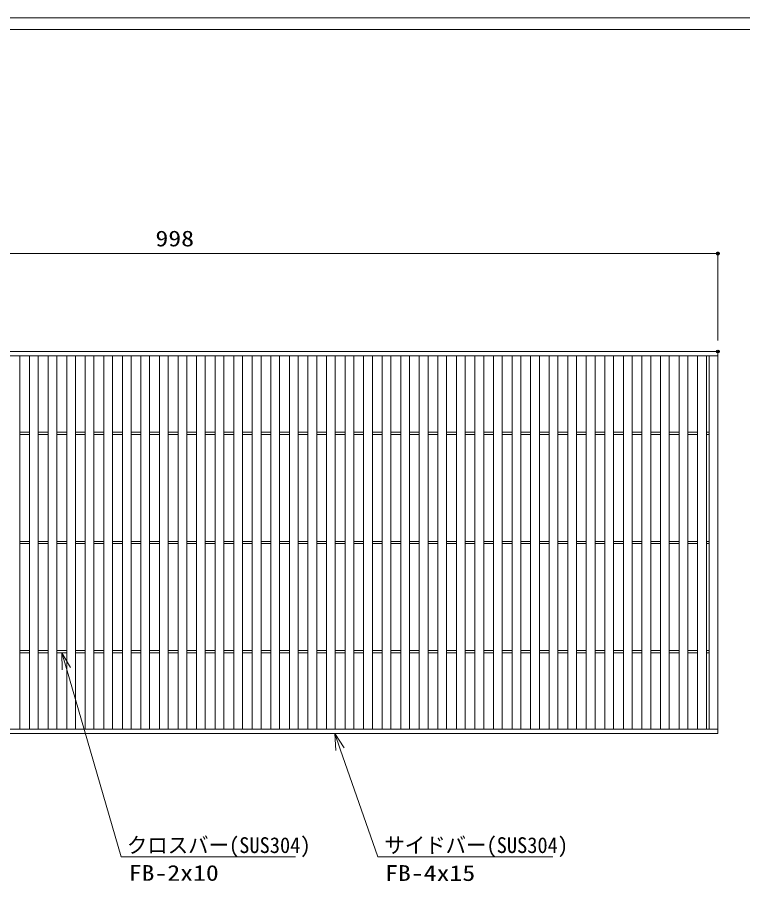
# Model space of a CAD drawing. Units: millimetres on the paper. Extents: x -216 to 216, y -153 to 153.
# Drawn here: x -65.1 to 67.6, y -9.4 to 152.6 of the extents above; entities that cross this region are included whole.
import ezdxf
from ezdxf.enums import TextEntityAlignment as Align

# ---------------------------------------------------------------- set-up
doc = ezdxf.new("R2010")
doc.units = ezdxf.units.MM
doc.header["$PDMODE"] = 32
doc.header["$PDSIZE"] = 0.5
for name, color, linetype, lineweight in [('0-0_A1FRAME', 1, 'Continuous', 9), ('0-2_寸法', 4, 'Continuous', 9), ('0-3_0', 7, 'Continuous', 9), ('0-5_蓋', 3, 'Continuous', 9)]:
    doc.layers.add(name, color=color, linetype=linetype, lineweight=lineweight)
doc.layers.add('0-4_Defpoints', color=7, linetype='Continuous')
doc.styles.add('ＭＳ ゴシック', font='')
doc.styles.get('ＭＳ ゴシック').set_extended_font_data('MS Gothic')

# ---------------------------------------------------------------- blocks, each defined once
blk = doc.blocks.new('_Dot')
at = {"layer": '0-3_0'}
for p, q in [((-0.5, 0), (-1, 0)), ((0.489, 0.1), (-0.489, 0.1)), ((0.399, 0.3), (-0.399, 0.3)), ((0.458, -0.199), (-0.458, -0.199)), ((0.3, -0.399), (-0.3, -0.399))]:
    blk.add_line(p, q, dxfattribs=at)
for points in [[(0.5, 0), (0.496, 0.063), (0.484, 0.124), (0.465, 0.184), (0.438, 0.241), (0.405, 0.294), (0.364, 0.342), (0.319, 0.385), (0.268, 0.422), (0.213, 0.452), (0.155, 0.476), (0.094, 0.491), (0.031, 0.499), (-0.031, 0.499), (-0.094, 0.491), (-0.155, 0.476), (-0.213, 0.452), (-0.268, 0.422), (-0.319, 0.385), (-0.364, 0.342), (-0.405, 0.294), (-0.438, 0.241), (-0.465, 0.184), (-0.484, 0.124), (-0.496, 0.063), (-0.5, 0), (0, 0)], [(-0.5, 0), (-0.496, -0.063), (-0.484, -0.124), (-0.465, -0.184), (-0.438, -0.241), (-0.405, -0.294), (-0.364, -0.342), (-0.319, -0.385), (-0.268, -0.422), (-0.213, -0.452), (-0.155, -0.476), (-0.094, -0.491), (-0.031, -0.499), (0.031, -0.499), (0.094, -0.491), (0.155, -0.476), (0.213, -0.452), (0.268, -0.422), (0.319, -0.385), (0.364, -0.342), (0.405, -0.294), (0.438, -0.241), (0.465, -0.184), (0.484, -0.124), (0.496, -0.063), (0.5, 0), (0, 0)]]:
    blk.add_lwpolyline(points, close=True, dxfattribs=at)
blk = doc.blocks.new('MLeader4')
at = {"layer": '0-2_寸法'}
for p, q in [((-57.046, 36.32), (-56.206, 33.44)), ((-45.79, -1.054), (-14.244, -1.054))]:
    blk.add_line(p, q, dxfattribs=at)
for points in [[(-56.978, 33.215), (-57.046, 36.32), (-55.435, 33.665)], [(-56.206, 33.44), (-46.15, -1.054), (-45.79, -1.054)]]:
    blk.add_lwpolyline(points, dxfattribs=at)
at = {"layer": '0-2_寸法', "style": 'ＭＳ ゴシック'}
for s, width, p in [('クロスバー(SUS304)', 0.95, (-45.124, -1.209)), ('FB-2x10', 1.2, (-44.79, -6.3))]:
    blk.add_text(s, height=2.889, dxfattribs=dict(at, width=width)).set_placement(p, align=Align.BOTTOM_LEFT)
blk = doc.blocks.new('MLeader5')
at = {"layer": '0-2_寸法'}
for p, q in [((-7.038, 21.52), (-6.05, 18.687)), ((1.19, -1.054), (32.928, -1.054))]:
    blk.add_line(p, q, dxfattribs=at)
for points in [[(-6.809, 18.422), (-7.038, 21.52), (-5.291, 18.951)], [(-6.05, 18.687), (0.83, -1.054), (1.19, -1.054)]]:
    blk.add_lwpolyline(points, dxfattribs=at)
at = {"layer": '0-2_寸法', "style": 'ＭＳ ゴシック'}
for s, width, p in [('サイドバー(SUS304)', 0.95, (2.048, -1.209)), ('FB-4x15', 1.2, (2.19, -6.32))]:
    blk.add_text(s, height=2.889, dxfattribs=dict(at, width=width)).set_placement(p, align=Align.BOTTOM_LEFT)

msp = doc.modelspace()

# ---------------------------------------------------------------- linework, layer by layer
at = {"layer": '0-0_A1FRAME'}
msp.add_lwpolyline([(-215.326, 152.646), (-215.326, -152.646), (215.334, -152.646), (215.334, 152.646)], close=True, dxfattribs=at)
msp.add_lwpolyline([(199.529, -150.491), (199.529, 150.491), (-209.579, 150.491)], dxfattribs=at)
at = {"layer": '0-2_寸法'}
for p, q in [((-135.946, 109.452), (62.654, 109.452)), ((63.154, 93.52), (63.154, 109.452))]:
    msp.add_line(p, q, dxfattribs=at)
at = {"layer": '0-4_Defpoints'}
for p in [(63.154, 109.452), (63.154, 91.52)]:
    msp.add_point(p, dxfattribs=at)
at = {"layer": '0-5_蓋'}
for p, q in [((-136.446, 91.52), (63.154, 91.52)), ((63.154, 21.52), (63.154, 91.52)), ((-136.446, 90.72), (63.154, 90.72)), ((-64.746, 22.32), (-64.746, 90.72)), ((-62.946, 22.32), (-62.946, 90.72)), ((-61.346, 22.32), (-61.346, 90.72)), ((-59.546, 22.32), (-59.546, 90.72)), ((-57.946, 22.32), (-57.946, 90.72)), ((-56.146, 22.32), (-56.146, 90.72)), ((-54.546, 22.32), (-54.546, 90.72)), ((-52.746, 22.32), (-52.746, 90.72)), ((-51.146, 22.32), (-51.146, 90.72)), ((-49.346, 22.32), (-49.346, 90.72)), ((-47.746, 22.32), (-47.746, 90.72)), ((-45.946, 22.32), (-45.946, 90.72)), ((-44.346, 22.32), (-44.346, 90.72)), ((-42.546, 22.32), (-42.546, 90.72)), ((-40.946, 22.32), (-40.946, 90.72)), ((-39.146, 22.32), (-39.146, 90.72)), ((-37.546, 22.32), (-37.546, 90.72)), ((-35.746, 22.32), (-35.746, 90.72)), ((-34.146, 22.32), (-34.146, 90.72)), ((-32.346, 22.32), (-32.346, 90.72)), ((-30.746, 22.32), (-30.746, 90.72)), ((-28.946, 22.32), (-28.946, 90.72)), ((-27.346, 22.32), (-27.346, 90.72)), ((-25.546, 22.32), (-25.546, 90.72)), ((-23.946, 22.32), (-23.946, 90.72)), ((-22.146, 22.32), (-22.146, 90.72)), ((-20.546, 22.32), (-20.546, 90.72)), ((-18.746, 22.32), (-18.746, 90.72)), ((-17.146, 22.32), (-17.146, 90.72)), ((-15.346, 22.32), (-15.346, 90.72)), ((-13.746, 22.32), (-13.746, 90.72)), ((-11.946, 22.32), (-11.946, 90.72)), ((-10.346, 22.32), (-10.346, 90.72)), ((-8.546, 22.32), (-8.546, 90.72)), ((-6.946, 22.32), (-6.946, 90.72)), ((-5.146, 22.32), (-5.146, 90.72)), ((-3.546, 22.32), (-3.546, 90.72)), ((-1.746, 22.32), (-1.746, 90.72)), ((-0.146, 22.32), (-0.146, 90.72)), ((1.654, 22.32), (1.654, 90.72)), ((3.254, 22.32), (3.254, 90.72)), ((5.054, 22.32), (5.054, 90.72)), ((6.654, 22.32), (6.654, 90.72)), ((8.454, 22.32), (8.454, 90.72)), ((10.054, 22.32), (10.054, 90.72)), ((11.854, 22.32), (11.854, 90.72)), ((13.454, 22.32), (13.454, 90.72)), ((15.254, 22.32), (15.254, 90.72)), ((16.854, 22.32), (16.854, 90.72)), ((18.654, 22.32), (18.654, 90.72)), ((20.254, 22.32), (20.254, 90.72)), ((22.054, 22.32), (22.054, 90.72)), ((23.654, 22.32), (23.654, 90.72)), ((25.454, 22.32), (25.454, 90.72)), ((27.054, 22.32), (27.054, 90.72)), ((28.854, 22.32), (28.854, 90.72)), ((30.454, 22.32), (30.454, 90.72)), ((32.254, 22.32), (32.254, 90.72)), ((33.854, 22.32), (33.854, 90.72)), ((35.654, 22.32), (35.654, 90.72)), ((37.254, 22.32), (37.254, 90.72)), ((39.054, 22.32), (39.054, 90.72)), ((40.654, 22.32), (40.654, 90.72)), ((42.454, 22.32), (42.454, 90.72)), ((44.054, 22.32), (44.054, 90.72)), ((45.854, 22.32), (45.854, 90.72)), ((47.454, 22.32), (47.454, 90.72)), ((49.254, 22.32), (49.254, 90.72)), ((50.854, 22.32), (50.854, 90.72)), ((52.654, 22.32), (52.654, 90.72)), ((54.254, 22.32), (54.254, 90.72)), ((56.054, 22.32), (56.054, 90.72)), ((57.654, 22.32), (57.654, 90.72)), ((59.454, 22.32), (59.454, 90.72)), ((61.054, 22.32), (61.054, 90.72)), ((61.554, 22.32), (61.554, 90.72)), ((-64.746, 76.72), (-62.946, 76.72)), ((-64.746, 76.32), (-62.946, 76.32)), ((-61.346, 76.72), (-59.546, 76.72)), ((-61.346, 76.32), (-59.546, 76.32)), ((-57.946, 76.72), (-56.146, 76.72)), ((-57.946, 76.32), (-56.146, 76.32)), ((-54.546, 76.72), (-52.746, 76.72)), ((-54.546, 76.32), (-52.746, 76.32)), ((-51.146, 76.72), (-49.346, 76.72)), ((-51.146, 76.32), (-49.346, 76.32)), ((-47.746, 76.72), (-45.946, 76.72)), ((-47.746, 76.32), (-45.946, 76.32)), ((-44.346, 76.72), (-42.546, 76.72)), ((-44.346, 76.32), (-42.546, 76.32)), ((-40.946, 76.72), (-39.146, 76.72)), ((-40.946, 76.32), (-39.146, 76.32)), ((-37.546, 76.72), (-35.746, 76.72)), ((-37.546, 76.32), (-35.746, 76.32)), ((-34.146, 76.72), (-32.346, 76.72)), ((-34.146, 76.32), (-32.346, 76.32)), ((-30.746, 76.72), (-28.946, 76.72)), ((-30.746, 76.32), (-28.946, 76.32)), ((-27.346, 76.72), (-25.546, 76.72)), ((-27.346, 76.32), (-25.546, 76.32)), ((-23.946, 76.72), (-22.146, 76.72)), ((-23.946, 76.32), (-22.146, 76.32)), ((-20.546, 76.72), (-18.746, 76.72)), ((-20.546, 76.32), (-18.746, 76.32)), ((-17.146, 76.72), (-15.346, 76.72)), ((-17.146, 76.32), (-15.346, 76.32)), ((-13.746, 76.72), (-11.946, 76.72)), ((-13.746, 76.32), (-11.946, 76.32)), ((-10.346, 76.72), (-8.546, 76.72)), ((-10.346, 76.32), (-8.546, 76.32)), ((-6.946, 76.72), (-5.146, 76.72)), ((-6.946, 76.32), (-5.146, 76.32)), ((-3.546, 76.72), (-1.746, 76.72)), ((-3.546, 76.32), (-1.746, 76.32)), ((-0.146, 76.72), (1.654, 76.72)), ((-0.146, 76.32), (1.654, 76.32)), ((3.254, 76.72), (5.054, 76.72)), ((3.254, 76.32), (5.054, 76.32)), ((6.654, 76.72), (8.454, 76.72)), ((6.654, 76.32), (8.454, 76.32)), ((10.054, 76.72), (11.854, 76.72)), ((10.054, 76.32), (11.854, 76.32)), ((13.454, 76.72), (15.254, 76.72)), ((13.454, 76.32), (15.254, 76.32)), ((16.854, 76.72), (18.654, 76.72)), ((16.854, 76.32), (18.654, 76.32)), ((20.254, 76.72), (22.054, 76.72)), ((20.254, 76.32), (22.054, 76.32)), ((23.654, 76.72), (25.454, 76.72)), ((23.654, 76.32), (25.454, 76.32)), ((27.054, 76.72), (28.854, 76.72)), ((27.054, 76.32), (28.854, 76.32)), ((30.454, 76.72), (32.254, 76.72)), ((30.454, 76.32), (32.254, 76.32)), ((33.854, 76.72), (35.654, 76.72)), ((33.854, 76.32), (35.654, 76.32)), ((37.254, 76.72), (39.054, 76.72)), ((37.254, 76.32), (39.054, 76.32)), ((40.654, 76.72), (42.454, 76.72)), ((40.654, 76.32), (42.454, 76.32)), ((44.054, 76.72), (45.854, 76.72)), ((44.054, 76.32), (45.854, 76.32)), ((47.454, 76.72), (49.254, 76.72)), ((47.454, 76.32), (49.254, 76.32)), ((50.854, 76.72), (52.654, 76.72)), ((50.854, 76.32), (52.654, 76.32)), ((54.254, 76.72), (56.054, 76.72)), ((54.254, 76.32), (56.054, 76.32)), ((57.654, 76.72), (59.454, 76.72)), ((57.654, 76.32), (59.454, 76.32)), ((61.554, 76.72), (61.054, 76.72)), ((61.554, 76.32), (61.054, 76.32)), ((-64.746, 56.72), (-62.946, 56.72)), ((-61.346, 56.72), (-59.546, 56.72)), ((-57.946, 56.72), (-56.146, 56.72)), ((-54.546, 56.72), (-52.746, 56.72)), ((-51.146, 56.72), (-49.346, 56.72)), ((-47.746, 56.72), (-45.946, 56.72)), ((-44.346, 56.72), (-42.546, 56.72)), ((-40.946, 56.72), (-39.146, 56.72)), ((-37.546, 56.72), (-35.746, 56.72)), ((-34.146, 56.72), (-32.346, 56.72)), ((-30.746, 56.72), (-28.946, 56.72)), ((-27.346, 56.72), (-25.546, 56.72)), ((-23.946, 56.72), (-22.146, 56.72)), ((-20.546, 56.72), (-18.746, 56.72)), ((-17.146, 56.72), (-15.346, 56.72)), ((-13.746, 56.72), (-11.946, 56.72)), ((-10.346, 56.72), (-8.546, 56.72)), ((-6.946, 56.72), (-5.146, 56.72)), ((-3.546, 56.72), (-1.746, 56.72)), ((-0.146, 56.72), (1.654, 56.72)), ((3.254, 56.72), (5.054, 56.72)), ((6.654, 56.72), (8.454, 56.72)), ((10.054, 56.72), (11.854, 56.72)), ((13.454, 56.72), (15.254, 56.72)), ((16.854, 56.72), (18.654, 56.72)), ((20.254, 56.72), (22.054, 56.72)), ((23.654, 56.72), (25.454, 56.72)), ((27.054, 56.72), (28.854, 56.72)), ((30.454, 56.72), (32.254, 56.72)), ((33.854, 56.72), (35.654, 56.72)), ((37.254, 56.72), (39.054, 56.72)), ((40.654, 56.72), (42.454, 56.72)), ((44.054, 56.72), (45.854, 56.72)), ((47.454, 56.72), (49.254, 56.72)), ((50.854, 56.72), (52.654, 56.72)), ((54.254, 56.72), (56.054, 56.72)), ((57.654, 56.72), (59.454, 56.72)), ((61.554, 56.72), (61.054, 56.72)), ((-64.746, 56.32), (-62.946, 56.32)), ((-61.346, 56.32), (-59.546, 56.32)), ((-57.946, 56.32), (-56.146, 56.32)), ((-54.546, 56.32), (-52.746, 56.32)), ((-51.146, 56.32), (-49.346, 56.32)), ((-47.746, 56.32), (-45.946, 56.32)), ((-44.346, 56.32), (-42.546, 56.32)), ((-40.946, 56.32), (-39.146, 56.32)), ((-37.546, 56.32), (-35.746, 56.32)), ((-34.146, 56.32), (-32.346, 56.32)), ((-30.746, 56.32), (-28.946, 56.32)), ((-27.346, 56.32), (-25.546, 56.32)), ((-23.946, 56.32), (-22.146, 56.32)), ((-20.546, 56.32), (-18.746, 56.32)), ((-17.146, 56.32), (-15.346, 56.32)), ((-13.746, 56.32), (-11.946, 56.32)), ((-10.346, 56.32), (-8.546, 56.32)), ((-6.946, 56.32), (-5.146, 56.32)), ((-3.546, 56.32), (-1.746, 56.32)), ((-0.146, 56.32), (1.654, 56.32)), ((3.254, 56.32), (5.054, 56.32)), ((6.654, 56.32), (8.454, 56.32)), ((10.054, 56.32), (11.854, 56.32)), ((13.454, 56.32), (15.254, 56.32)), ((16.854, 56.32), (18.654, 56.32)), ((20.254, 56.32), (22.054, 56.32)), ((23.654, 56.32), (25.454, 56.32)), ((27.054, 56.32), (28.854, 56.32)), ((30.454, 56.32), (32.254, 56.32)), ((33.854, 56.32), (35.654, 56.32)), ((37.254, 56.32), (39.054, 56.32)), ((40.654, 56.32), (42.454, 56.32)), ((44.054, 56.32), (45.854, 56.32)), ((47.454, 56.32), (49.254, 56.32)), ((50.854, 56.32), (52.654, 56.32)), ((54.254, 56.32), (56.054, 56.32)), ((57.654, 56.32), (59.454, 56.32)), ((61.554, 56.32), (61.054, 56.32)), ((-64.746, 36.72), (-62.946, 36.72)), ((-64.746, 36.32), (-62.946, 36.32)), ((-61.346, 36.72), (-59.546, 36.72)), ((-61.346, 36.32), (-59.546, 36.32)), ((-57.946, 36.72), (-56.146, 36.72)), ((-57.946, 36.32), (-56.146, 36.32)), ((-54.546, 36.72), (-52.746, 36.72)), ((-54.546, 36.32), (-52.746, 36.32)), ((-51.146, 36.72), (-49.346, 36.72)), ((-51.146, 36.32), (-49.346, 36.32)), ((-47.746, 36.72), (-45.946, 36.72)), ((-47.746, 36.32), (-45.946, 36.32)), ((-44.346, 36.72), (-42.546, 36.72)), ((-44.346, 36.32), (-42.546, 36.32)), ((-40.946, 36.72), (-39.146, 36.72)), ((-40.946, 36.32), (-39.146, 36.32)), ((-37.546, 36.72), (-35.746, 36.72)), ((-37.546, 36.32), (-35.746, 36.32)), ((-34.146, 36.72), (-32.346, 36.72)), ((-34.146, 36.32), (-32.346, 36.32)), ((-30.746, 36.72), (-28.946, 36.72)), ((-30.746, 36.32), (-28.946, 36.32)), ((-27.346, 36.72), (-25.546, 36.72)), ((-27.346, 36.32), (-25.546, 36.32)), ((-23.946, 36.72), (-22.146, 36.72)), ((-23.946, 36.32), (-22.146, 36.32)), ((-20.546, 36.72), (-18.746, 36.72)), ((-20.546, 36.32), (-18.746, 36.32)), ((-17.146, 36.72), (-15.346, 36.72)), ((-17.146, 36.32), (-15.346, 36.32)), ((-13.746, 36.72), (-11.946, 36.72)), ((-13.746, 36.32), (-11.946, 36.32)), ((-10.346, 36.72), (-8.546, 36.72)), ((-10.346, 36.32), (-8.546, 36.32)), ((-6.946, 36.72), (-5.146, 36.72)), ((-6.946, 36.32), (-5.146, 36.32)), ((-3.546, 36.72), (-1.746, 36.72)), ((-3.546, 36.32), (-1.746, 36.32)), ((-0.146, 36.72), (1.654, 36.72)), ((-0.146, 36.32), (1.654, 36.32)), ((3.254, 36.72), (5.054, 36.72)), ((3.254, 36.32), (5.054, 36.32)), ((6.654, 36.72), (8.454, 36.72)), ((6.654, 36.32), (8.454, 36.32)), ((10.054, 36.72), (11.854, 36.72)), ((10.054, 36.32), (11.854, 36.32)), ((13.454, 36.72), (15.254, 36.72)), ((13.454, 36.32), (15.254, 36.32)), ((16.854, 36.72), (18.654, 36.72)), ((16.854, 36.32), (18.654, 36.32)), ((20.254, 36.72), (22.054, 36.72)), ((20.254, 36.32), (22.054, 36.32)), ((23.654, 36.72), (25.454, 36.72)), ((23.654, 36.32), (25.454, 36.32)), ((27.054, 36.72), (28.854, 36.72)), ((27.054, 36.32), (28.854, 36.32)), ((30.454, 36.72), (32.254, 36.72)), ((30.454, 36.32), (32.254, 36.32)), ((33.854, 36.72), (35.654, 36.72)), ((33.854, 36.32), (35.654, 36.32)), ((37.254, 36.72), (39.054, 36.72)), ((37.254, 36.32), (39.054, 36.32)), ((40.654, 36.72), (42.454, 36.72)), ((40.654, 36.32), (42.454, 36.32)), ((44.054, 36.72), (45.854, 36.72)), ((44.054, 36.32), (45.854, 36.32)), ((47.454, 36.72), (49.254, 36.72)), ((47.454, 36.32), (49.254, 36.32)), ((50.854, 36.72), (52.654, 36.72)), ((50.854, 36.32), (52.654, 36.32)), ((54.254, 36.72), (56.054, 36.72)), ((54.254, 36.32), (56.054, 36.32)), ((57.654, 36.72), (59.454, 36.72)), ((57.654, 36.32), (59.454, 36.32)), ((61.554, 36.72), (61.054, 36.72)), ((61.554, 36.32), (61.054, 36.32)), ((-136.446, 22.32), (63.154, 22.32)), ((-136.446, 21.52), (63.154, 21.52))]:
    msp.add_line(p, q, dxfattribs=at)

# ---------------------------------------------------------------- block references
at = {"layer": '0-2_寸法', "xscale": 0.5, "yscale": 0.5}
msp.add_blockref('_Dot', (63.154, 109.452), dxfattribs=at)
at = {"layer": '0-2_寸法'}
for name in ['MLeader4', 'MLeader5']:
    msp.add_blockref(name, (0, 0), dxfattribs=at)

# ---------------------------------------------------------------- texts
at = {"layer": '0-2_寸法', "style": 'ＭＳ ゴシック', "width": 1.2}
msp.add_text('998', height=2.889, dxfattribs=at).set_placement((-39.886, 109.897), align=Align.BOTTOM_LEFT)

doc.saveas('drawing.dxf')
